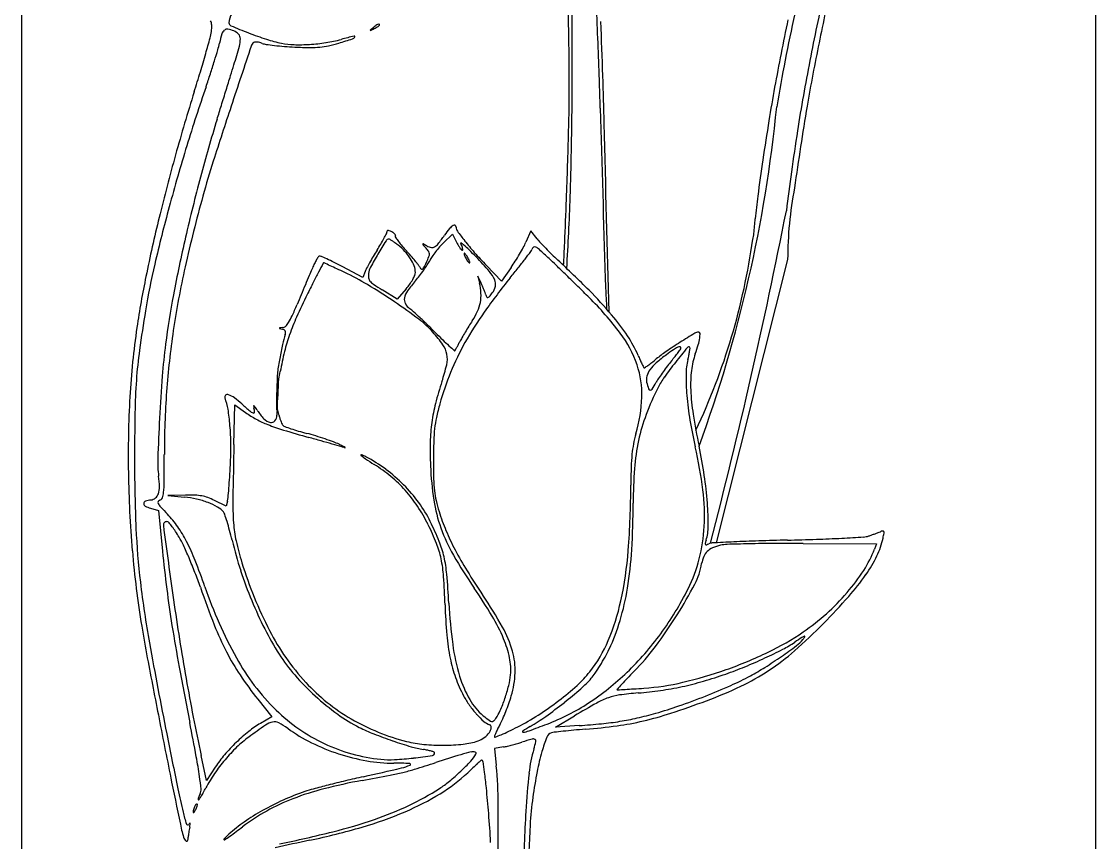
# Model space of a CAD drawing. Header units: millimetres. Extents: x 56222 to 3066687, y -650199 to -121287.
# Drawn here: x 140545.29 to 140551.61, y -185760.66 to -185755.83 of the extents above; entities that cross this region are included whole.
import ezdxf

# ---------------------------------------------------------------- set-up
doc = ezdxf.new("R2010")
doc.units = ezdxf.units.MM
doc.header["$MEASUREMENT"] = 0
doc.layers.add('$TD_AUDIT_GENERATED_(A0BDF17)', color=32, linetype='Continuous', lineweight=30)
doc.layers.add('FURNITURE', color=32, linetype='Continuous', lineweight=9)

msp = doc.modelspace()

# ---------------------------------------------------------------- linework, layer by layer
at = {"layer": '$TD_AUDIT_GENERATED_(A0BDF17)', "linetype": 'Continuous', "lineweight": 25, "ltscale": 2}
for p, q in [((140545.2926, -185738.3706), (140545.2925, -185769.2909)), ((140547.7736, -185757.1293), (140547.8271, -185757.0773)), ((140547.8271, -185757.0773), (140547.853, -185757.128)), ((140548.289, -185757.0572), (140548.2594, -185757.124)), ((140548.3253, -185757.1043), (140548.289, -185757.0572)), ((140547.3001, -185757.3329), (140547.1782, -185757.2681)), ((140548.1149, -185757.3548), (140548.0267, -185757.2619)), ((140548.1724, -185757.2728), (140548.1149, -185757.3548)), ((140549.7986, -185757.2272), (140549.3785, -185758.8932)), ((140547.3137, -185757.2972), (140547.3001, -185757.3329)), ((140547.9958, -185757.3659), (140547.9761, -185757.3237)), ((140547.9761, -185757.3237), (140547.9863, -185757.3659)), ((140547.5017, -185757.4593), (140547.4147, -185757.4056)), ((140547.5551, -185757.3985), (140547.5017, -185757.4593)), ((140546.5419, -185758.3145), (140546.5476, -185758.0814)), ((140546.5476, -185758.0814), (140546.6109, -185758.1268)), ((140546.7967, -185758.0974), (140546.7952, -185758.1431)), ((140546.8078, -185758.1444), (140546.7967, -185758.0974)), ((140546.2572, -185758.6129), (140546.1537, -185758.615)), ((140546.1537, -185758.615), (140546.2522, -185758.6244)), ((140546.4957, -185758.6787), (140546.4282, -185758.6448)), ((140546.5038, -185758.6483), (140546.4957, -185758.6787)), ((140546.0513, -185758.6901), (140546.0974, -185758.7033)), ((140546.0974, -185758.7033), (140546.1215, -185758.9419)), ((140549.8904, -185758.897), (140550.3212, -185758.8992)), ((140550.3212, -185758.8992), (140550.3094, -185758.9304)), ((140546.6826, -185759.8141), (140546.7644, -185759.9171)), ((140546.7644, -185759.9171), (140546.6982, -185759.9559)), ((140548.4326, -185759.9777), (140548.5452, -185759.9111)), ((140548.5733, -185759.9686), (140548.4326, -185759.9777)), ((140548.1266, -185760.0944), (140548.0738, -185760.1033)), ((140548.0738, -185760.1033), (140548.0844, -185760.2046)), ((140546.3801, -185760.2913), (140546.3486, -185760.1439)), ((140546.4322, -185760.2127), (140546.3801, -185760.2913))]:
    msp.add_line(p, q, dxfattribs=at)
for centre, radius, start, end in [((140429.0007, -185758.3973), 119.5369, 1.208017, 1.469515), ((140564.0259, -185758.7737), 14.3561, 166.5994, 168.25292), ((140520.3148, -185756.0447), 28.2174, 359.44588, 0.64472), ((140503.8801, -185757.766), 44.8398, 2.31721, 2.60369), ((140575.1507, -185761.0355), 25.6756, 168.16647, 168.9984), ((140546.3502, -185755.8494), 0.0614, 1.46496, 26.58661), ((140546.6009, -185755.8343), 0.0884, 143.23199, 179.80647), ((140518.7632, -185757.156), 29.9657, 1.933, 2.54354), ((140565.0886, -185759.0214), 15.621, 168.15948, 169.64273), ((140563.0884, -185758.6284), 13.5511, 167.87049, 170.22595), ((140546.1119, -185755.8442), 0.3004, 344.79005, 352.08523), ((140546.1806, -185755.8537), 0.231, 352.08535, 1.46493), ((140546.5158, -185755.9132), 0.0468, 130.33979, 163.29151), ((140546.502, -185755.8969), 0.0254, 80.02988, 130.33984), ((140546.4774, -185756.0366), 0.1673, 67.49996, 80.02996), ((140546.5312, -185755.8341), 0.0187, 179.80657, 247.40946), ((140548.2989, -185751.5854), 4.6205, 247.40949, 248.79168), ((140546.5102, -185755.9574), 0.0815, 43.13852, 67.49996), ((140547.3396, -185754.0577), 1.9686, 248.79166, 252.07495), ((140547.3446, -185755.8775), 0.00115, 128.91657, 213.60431), ((140547.3446, -185755.8774), 0.00121, 213.60395, 295.64222), ((140551.371, -185760.8645), 6.4107, 128.70049, 128.91638), ((140544.5104, -185749.9732), 6.5505, 295.64237, 295.85482), ((140547.8227, -185756.4356), 0.7358, 126.83825, 128.70055), ((140547.2715, -185755.6708), 0.2191, 295.85478, 299.4357), ((140547.314, -185755.7461), 0.1326, 299.43572, 304.65172), ((140547.4101, -185755.8848), 0.0475, 113.07912, 126.8383), ((140547.3194, -185755.754), 0.123, 304.65159, 309.14506), ((140547.3934, -185755.8458), 0.00508, 55.0017, 113.07912), ((140547.3932, -185755.8461), 0.00547, 0.00007, 55.0017), ((140547.3944, -185755.8461), 0.0043, 309.14529, 0.00009), ((140533.7885, -185756.1877), 14.7257, 359.98557, 1.20802), ((140564.6688, -185758.9074), 15.0127, 168.253, 169.85198), ((140538.5995, -185753.8017), 8.0855, 344.11807, 344.79003), ((140545.9077, -185755.8359), 0.5619, 343.77827, 347.89556), ((140547.1346, -185756.099), 0.6929, 163.29148, 167.89561), ((140546.5419, -185755.9277), 0.0381, 0.21009, 43.13843), ((140546.4163, -185755.9282), 0.1637, 344.33869, 0.2101), ((140546.6833, -185755.9839), 0.0419, 125.60776, 161.57636), ((140546.6671, -185755.9614), 0.0142, 93.3279, 125.60769), ((140546.6708, -185756.0247), 0.0777, 84.15534, 93.32785), ((140546.6685, -185756.0476), 0.1007, 75.69807, 84.15521), ((140546.6629, -185756.0696), 0.1234, 68.43561, 75.69806), ((140546.7452, -185755.8613), 0.1006, 248.43564, 261.78625), ((140546.9898, -185755.1391), 0.832, 252.07495, 258.32368), ((140546.9084, -185755.5329), 0.4299, 258.32372, 268.25557), ((140546.9193, -185754.8951), 1.0681, 273.63117, 278.84167), ((140546.9542, -185755.1192), 0.8413, 278.84166, 285.07299), ((140546.906, -185755.1191), 0.8717, 282.76192, 286.8957), ((140545.6779, -185751.0759), 5.0973, 286.89562, 287.83549), ((140548.2296, -185759.855), 4.0632, 103.96602, 105.07297), ((140547.2313, -185755.9037), 0.0257, 287.83539, 327.67512), ((140547.2498, -185755.9155), 0.00369, 327.675, 103.96592), ((140506.0582, -185757.6778), 42.6599, 2.02819, 2.31719), ((140539.1642, -185753.9624), 7.4984, 343.25311, 344.11804), ((140542.3718, -185754.8071), 4.2445, 342.85091, 343.77818), ((140772.7042, -185831.2749), 238.2733, 161.576303, 161.666143), ((140542.3063, -185754.7759), 4.4321, 342.88295, 344.3387), ((140546.9582, -185754.3858), 1.5914, 261.78633, 263.56705), ((140546.9651, -185754.3243), 1.6533, 263.56705, 265.60833), ((140547.0013, -185753.8528), 2.1261, 265.60832, 267.29875), ((140546.9251, -185754.9858), 0.9772, 268.25555, 273.6312), ((140547.0335, -185753.1701), 2.8096, 267.29884, 269.10981), ((140546.9984, -185755.4324), 0.547, 269.10991, 275.19833), ((140547.0127, -185755.5903), 0.3885, 275.19842, 282.76193), ((140541.9046, -185754.663), 4.7333, 341.89064, 342.85091), ((140354.1224, -185696.8218), 201.3379, 342.863967, 342.882989), ((140536.3706, -185753.1217), 10.4157, 342.57694, 343.25303), ((140541.6948, -185754.5943), 4.9541, 340.96267, 341.89063), ((139955.7276, -185573.9858), 618.2397, 342.8557587, 342.8640093), ((140530.4131, -185756.7628), 18.3091, 1.04994, 1.93298), ((140557.148, -185757.5356), 7.3359, 168.99832, 170.49876), ((140556.1661, -185759.5877), 10.3544, 160.96264, 162.98536), ((140537.8484, -185756.1887), 10.6658, 358.46834, 359.98551), ((140532.5703, -185756.7389), 16.1312, 1.4309, 2.02815), ((140557.806, -185759.8487), 12.0504, 162.57688, 164.41512), ((139899.955, -185556.7805), 676.6058, 342.8477189, 342.8557403), ((140559.1761, -185757.9409), 9.6106, 169.64277, 170.83703), ((140558.4583, -185757.7957), 8.7035, 169.85198, 171.23371), ((140576.5145, -185766.2628), 31.5925, 161.66604, 162.28048), ((140108.3659, -185621.1038), 458.4943, 342.836892, 342.847664), ((140524.5385, -185756.0855), 23.9935, 358.15489, 359.44586), ((141260.5002, -185736.1695), 712.0894, 181.6228535, 181.7035724), ((140541.6723, -185755.5352), 8.1006, 339.85769, 354.3843), ((140567.5259, -185759.2725), 17.8582, 170.49875, 171.27064), ((140555.056, -185759.0624), 9.0145, 162.83691, 165.07894), ((140566.7247, -185759.1584), 17.2567, 170.83708, 171.60759), ((140507.6333, -185755.3808), 40.8917, 357.90983, 358.46834), ((140565.7147, -185758.9147), 16.0457, 171.23361, 172.10771), ((140557.1107, -185759.8768), 11.3423, 162.98531, 164.87443), ((140567.9276, -185759.3342), 18.2646, 171.27067, 172.04049), ((140557.1877, -185759.6762), 11.4085, 164.41515, 166.33039), ((140551.6393, -185758.3148), 5.4784, 162.28043, 164.52681), ((140566.6102, -185759.1415), 17.141, 171.60756, 172.33041), ((140565.3036, -185758.8578), 15.6306, 172.10767, 172.95221), ((140556.3922, -185759.4185), 10.3974, 165.07894, 167.09341), ((140552.028, -185757.2278), 2.2294, 169.06792, 179.98358), ((140554.6646, -185759.1522), 8.6175, 164.52681, 167.38824), ((140518.9259, -185755.7929), 29.5916, 357.41323, 357.90987), ((140535.1371, -185756.4269), 13.3894, 356.34881, 358.15492), ((140552.3086, -185757.2156), 2.7103, 172.33037, 175.15514), ((140555.8854, -185759.5456), 10.0731, 164.87438, 166.84646), ((140516.2054, -185750.3073), 34.2343, 345.47074, 348.82882), ((140555.8435, -185759.3493), 10.0252, 166.33048, 168.35686), ((140547.8885, -185757.1088), 0.1009, 124.60008, 140.78941), ((140547.8371, -185757.0342), 0.0104, 56.48968, 124.60018), ((140547.8354, -185757.0368), 0.0134, 359.99996, 56.48971), ((140544.7478, -185756.5748), 4.8776, 354.13554, 355.15517), ((140555.5324, -185759.2214), 9.5154, 167.09338, 169.17912), ((140546.5097, -185756.6153), 1.0364, 331.92557, 333.64899), ((140547.4175, -185757.0649), 0.0234, 333.64908, 0.00001), ((140547.4544, -185757.0649), 0.0135, 150.08041, 180.0001), ((140547.4475, -185757.0609), 0.0055, 91.6729, 150.08031), ((140547.4479, -185757.0751), 0.0197, 66.43595, 91.67307), ((140547.3755, -185757.2411), 0.2008, 61.84504, 66.43589), ((140547.4235, -185757.1514), 0.0991, 54.58851, 61.845), ((140547.4545, -185757.1078), 0.0456, 41.62314, 54.58839), ((140547.4731, -185757.0913), 0.0207, 21.80757, 41.62318), ((140547.4948, -185757.0913), 0.00482, 135, 213.26878), ((140547.9233, -185756.8102), 0.5173, 213.26889, 216.0861), ((140547.4886, -185757.0851), 0.00399, 314.99992, 21.80741), ((140546.5233, -185756.1812), 1.5476, 321.99203, 324.3161), ((140548.4292, -185757.55), 0.7988, 140.78933, 144.31618), ((140547.8891, -185757.0368), 0.0402, 180, 215.80626), ((140549.1619, -185756.1186), 1.6096, 215.80625, 218.31639), ((140549.4102, -185757.0537), 0.1907, 343.44888, 354.1355), ((140546.2382, -185756.4478), 1.3552, 327.72521, 329.49172), ((140550.4714, -185759.0177), 3.5812, 147.94013, 149.39634), ((140546.6446, -185756.6872), 0.8836, 329.49169, 331.92552), ((140547.4558, -185757.1289), 0.0228, 95.36978, 147.94013), ((140547.4542, -185757.1121), 0.00593, 57.13855, 95.36979), ((140546.9432, -185757.9032), 0.9477, 56.09392, 57.13853), ((140547.1527, -185757.5914), 0.5721, 54.03561, 56.09385), ((140546.9099, -185757.9259), 0.9854, 52.66583, 54.03564), ((140547.8636, -185756.8537), 0.4434, 216.0861, 220.21576), ((140547.3155, -185757.3942), 0.3166, 42.76787, 52.66586), ((140548.1809, -185756.5854), 0.859, 220.21585, 222.73355), ((140547.655, -185757.1366), 0.00293, 160.47935, 221.25054), ((140547.6537, -185757.1361), 0.00149, 62.82529, 160.47943), ((140551.1393, -185754.0809), 4.6372, 221.2506, 221.60721), ((140546.3764, -185759.6241), 2.7982, 62.30739, 62.82512), ((140547.5191, -185757.2959), 0.2044, 34.5298, 41.60725), ((140547.7223, -185757.0597), 0.0979, 242.30737, 258.61938), ((140547.7083, -185757.1292), 0.027, 258.61936, 301.07695), ((140547.6834, -185757.0878), 0.0753, 301.07695, 321.99193), ((140548.2123, -185757.5537), 0.6109, 139.01195, 142.44715), ((140548.0425, -185757.4061), 0.3859, 134.16586, 139.0119), ((140548.1544, -185756.9734), 0.3387, 207.15916, 210.81661), ((140547.9985, -185757.0664), 0.1572, 210.81661, 217.31061), ((140547.8775, -185757.1305), 0.00195, 57.36784, 208.11965), ((140547.7445, -185757.2016), 0.1489, 22.53624, 28.11987), ((140547.8066, -185757.2412), 0.1334, 48.50983, 57.36793), ((140547.7964, -185757.1801), 0.0927, 14.57237, 22.53626), ((140547.8208, -185757.1737), 0.0675, 6.00839, 14.57241), ((140547.4267, -185757.6708), 0.7069, 45.1009, 48.50975), ((140549.1342, -185756.1404), 1.5744, 218.31644, 221.54038), ((140547.1038, -185756.5413), 1.2951, 329.66821, 331.69139), ((140547.8473, -185756.9417), 0.4506, 331.69135, 336.13786), ((140548.3203, -185757.1767), 0.0275, 125.10955, 159.00643), ((140548.3113, -185757.1639), 0.0118, 61.5954, 125.10965), ((140548.2654, -185757.2489), 0.1084, 47.81059, 61.59535), ((140548.6162, -185756.8799), 0.3674, 217.63852, 222.39568), ((140549.5911, -185755.9899), 1.6875, 222.39564, 223.93045), ((140526.0754, -185756.1159), 22.4348, 357.0713, 357.41325), ((140545.774, -185756.5828), 3.8549, 334.69112, 352.17064), ((140547.3995, -185757.4429), 0.4293, 147.56734, 150.57107), ((140547.0475, -185757.2192), 0.0122, 108.43498, 147.56732), ((140547.0476, -185757.2197), 0.0127, 66.99027, 108.43497), ((140546.323, -185758.9259), 1.8665, 65.7899, 66.99035), ((140546.6083, -185758.2915), 1.1709, 63.50532, 65.78997), ((140548.715, -185758.0156), 1.576, 149.19586, 150.74856), ((140549.1323, -185758.2256), 2.0254, 149.39633, 151.87622), ((140548.8166, -185758.0762), 1.6943, 147.72522, 149.19587), ((140547.3307, -185757.3802), 0.2961, 32.35791, 42.76781), ((140546.4102, -185758.2213), 1.5518, 41.25946, 42.73355), ((140546.5507, -185758.098), 1.3649, 39.63631, 41.25935), ((140547.3756, -185757.3517), 0.2429, 20.98604, 32.35793), ((140547.0101, -185756.9235), 0.7366, 334.28316, 337.13291), ((140547.6669, -185757.1942), 0.025, 1.25556, 34.52978), ((140547.6528, -185757.1945), 0.0391, 337.13288, 1.25546), ((140547.8934, -185757.3356), 0.2245, 145.92316, 152.97107), ((140548.1867, -185757.534), 0.5787, 142.44721, 145.92319), ((140547.9583, -185757.097), 0.1067, 217.31057, 224.26162), ((140547.8841, -185757.1694), 0.00298, 224.26177, 315.00012), ((140547.882, -185757.1673), 0.0059, 314.99995, 6.00826), ((140547.8971, -185757.1917), 0.00172, 90.00008, 184.80905), ((140547.9289, -185757.1891), 0.0336, 184.80903, 195.91731), ((140547.9628, -185757.1794), 0.0689, 195.91727, 203.94685), ((140547.8971, -185757.1949), 0.00492, 43.57324, 89.99995), ((140548.0494, -185757.1409), 0.1637, 203.94693, 208.15494), ((140547.8326, -185757.2563), 0.0939, 38.13846, 43.5732), ((140548.0569, -185757.1369), 0.1721, 208.15501, 212.30781), ((140547.8204, -185757.2659), 0.1094, 32.30788, 38.13841), ((140547.7674, -185757.2994), 0.1721, 28.15501, 32.30781), ((140547.7749, -185757.2954), 0.1637, 23.94693, 28.15494), ((140546.2316, -185758.8701), 2.4, 43.72906, 45.10094), ((140550.2656, -185755.1381), 3.0859, 221.54043, 223.4889), ((140546.0971, -185758.9988), 2.5862, 41.15087, 43.72907), ((140547.0273, -185756.4965), 1.3838, 327.66847, 329.66827), ((140543.6421, -185753.7105), 5.7979, 322.70099, 323.25149), ((140548.2459, -185757.1482), 0.0522, 323.25149, 339.00634), ((140544.715, -185761.1659), 5.395, 46.97893, 47.81064), ((140549.736, -185755.8503), 1.8887, 223.93042, 225.4579), ((140545.9845, -185759.8055), 3.5342, 46.0691, 46.97895), ((140549.5577, -185756.0314), 1.6345, 225.45793, 227.16027), ((140550.2702, -185758.2334), 4.3065, 166.84643, 170.56781), ((140551.4143, -185758.425), 5.2868, 167.38821, 171.51421), ((140593.4312, -185776.8283), 50.3766, 157.17274, 157.21834), ((140547.5936, -185757.5343), 0.6438, 154.42722, 157.1727), ((140547.3819, -185757.433), 0.4091, 150.57109, 154.42719), ((140589.6553, -185779.3657), 47.9891, 152.55509, 152.62683), ((140547.0695, -185757.2489), 0.00263, 89.99994, 152.5549), ((140547.0695, -185757.2536), 0.00726, 65.58267, 89.99985), ((140535.4386, -185782.8732), 28.1434, 65.50404, 65.58265), ((140544.7304, -185762.4804), 5.7335, 65.06689, 65.50394), ((140546.2281, -185759.0542), 2.0231, 61.9884, 63.50534), ((140542.6136, -185767.0335), 10.7546, 64.7939, 65.06686), ((140547.4774, -185757.3594), 0.1752, 152.24022, 159.18326), ((140548.5733, -185757.9362), 1.4136, 150.74855, 152.24028), ((140547.4469, -185757.3248), 0.1143, 151.87619, 172.01114), ((140546.646, -185758.0191), 1.2411, 38.11226, 39.63631), ((140547.5079, -185757.301), 0.1012, 359.10852, 20.98611), ((140547.5221, -185757.3318), 0.1276, 30.00672, 38.1123), ((140547.7149, -185757.2205), 0.095, 210.0067, 220.48978), ((140547.647, -185757.2785), 0.00571, 220.48971, 301.2216), ((140547.6389, -185757.2652), 0.0213, 301.22149, 332.49078), ((140546.6456, -185756.7479), 1.1412, 332.4908, 334.2832), ((140546.9384, -185756.7807), 0.8814, 324.72301, 327.19557), ((140547.4419, -185757.1053), 0.2824, 327.19549, 332.97106), ((140548.0039, -185757.1704), 0.1094, 212.30788, 218.13841), ((140547.9917, -185757.18), 0.0939, 218.13846, 223.5732), ((140547.9272, -185757.2414), 0.00492, 223.57324, 269.99995), ((140547.8615, -185757.2569), 0.0689, 15.91727, 23.94685), ((140547.9272, -185757.2446), 0.00172, 270.00008, 4.80905), ((140547.8954, -185757.2472), 0.0336, 4.80903, 15.91731), ((140543.47, -185753.5275), 6.0461, 320.97847, 321.68458), ((140547.4196, -185756.7448), 0.9195, 324.95187, 327.66848), ((140545.2966, -185754.9709), 3.718, 321.6846, 322.70102), ((140536.3555, -185769.8007), 17.4131, 45.79019, 46.06911), ((140543.8956, -185762.1374), 6.6927, 44.965, 47.16028), ((140551.4031, -185758.4343), 5.4915, 168.35685, 171.53679), ((140744.7196, -185840.3671), 214.4661, 157.218339, 157.233923), ((140552.7267, -185760.2456), 6.4042, 152.62683, 153.23142), ((140546.5511, -185758.6683), 1.509, 59.01996, 64.79393), ((140547.4258, -185757.3218), 0.093, 172.01111, 188.05859), ((140547.3704, -185757.3297), 0.0371, 188.05858, 219.95253), ((140547.343, -185757.2043), 0.2872, 324.24284, 330.65486), ((140547.3943, -185757.2331), 0.2283, 330.65486, 337.52256), ((140547.5603, -185757.3018), 0.0488, 337.52262, 359.10857), ((140547.0989, -185756.9088), 0.6761, 319.12399, 322.28399), ((140546.8782, -185756.7382), 0.9551, 322.28395, 324.72306), ((140551.2028, -185759.7942), 3.9072, 140.97843, 144.684), ((140547.8954, -185757.4272), 0.1979, 24.25194, 41.15078), ((140548.0198, -185757.3712), 0.0615, 347.86503, 24.25183), ((140534.9167, -185771.2798), 19.4765, 45.51104, 45.79019), ((140555.365, -185757.1041), 6.6435, 182.02515, 183.01498), ((140768.7521, -185850.4529), 240.5292, 157.233883, 157.249238), ((140558.1436, -185762.9781), 12.4713, 153.23147, 153.59862), ((140545.5667, -185760.3079), 3.4214, 55.88862, 59.01998), ((140547.4186, -185757.2893), 0.0999, 219.95262, 236.23339), ((140548.3145, -185755.9494), 1.7118, 236.2334, 238.28728), ((140547.6521, -185757.4748), 0.1094, 144.63742, 168.45193), ((140547.2929, -185757.1682), 0.349, 318.70246, 324.2428), ((140548.2113, -185757.8716), 0.7951, 139.12406, 144.63737), ((140547.6721, -185757.4421), 0.3233, 3.07882, 13.63418), ((140547.327, -185757.6787), 0.7384, 23.53063, 25.07026), ((140547.1381, -185757.761), 0.9444, 22.25036, 23.53056), ((140547.2197, -185757.7276), 0.8563, 20.95685, 22.25034), ((140547.986, -185757.3639), 0.096, 321.81145, 347.86493), ((140536.4656, -185769.703), 17.2663, 45.2055, 45.511), ((140546.9886, -185759.0483), 2.3213, 40.12882, 44.96501), ((140551.0122, -185758.3574), 4.9133, 169.17915, 172.59946), ((140550.3614, -185759.1148), 3.7829, 153.59865, 155.81501), ((140731.1582, -185834.6877), 199.7634, 157.249283, 157.26693), ((140545.5549, -185760.3254), 3.4426, 52.92825, 55.88867), ((140547.5921, -185757.4625), 0.0481, 168.45191, 209.00113), ((140547.7734, -185757.4366), 0.2219, 349.08261, 3.07881), ((140547.808, -185757.5023), 0.2263, 17.47624, 20.95681), ((140548.1024, -185757.4096), 0.0824, 197.47621, 207.81886), ((140548.034, -185757.4457), 0.00506, 207.81875, 286.35114), ((140548.0308, -185757.4345), 0.0167, 286.35126, 319.6928), ((140547.4571, -185756.9479), 0.769, 319.69271, 321.81145), ((140547.2545, -185758.8364), 1.9534, 37.04292, 45.20549), ((140582.2174, -185755.6898), 33.5332, 183.01503, 183.12532), ((140554.1479, -185758.8776), 8.2374, 170.56774, 172.19926), ((140544.7254, -185756.5747), 2.3723, 335.49523, 337.26701), ((140547.6342, -185757.4391), 0.0962, 209.00109, 233.13907), ((140547.3871, -185757.7687), 0.3157, 47.9294, 53.13898), ((140545.5117, -185759.8463), 3.1145, 46.95967, 47.92934), ((140549.6399, -185758.687), 1.9918, 144.68405, 150.81897), ((140547.6037, -185757.3632), 0.4071, 326.59671, 335.57747), ((140547.7594, -185757.4339), 0.2361, 335.57757, 349.08258), ((140546.7552, -185757.5309), 0.1268, 315.4271, 328.19953), ((140546.5666, -185757.414), 0.3488, 328.19943, 335.4953), ((140548.1075, -185758.1026), 1.3121, 155.81506, 160.69753), ((140547.2769, -185758.0461), 0.586, 41.95831, 52.92826), ((140545.3127, -185760.0595), 3.4062, 45.9222, 46.95971), ((140549.2228, -185758.4309), 1.5323, 146.59664, 148.01434), ((140547.6793, -185758.466), 1.4179, 33.83587, 40.1288), ((140550.3637, -185758.2797), 4.4406, 171.53678, 176.82929), ((140550.8332, -185758.3383), 4.6993, 171.51424, 175.91494), ((140546.812, -185757.6309), 0.00214, 94.42958, 160.7037), ((140546.8113, -185757.6306), 0.0013, 160.70392, 254.53013), ((140547.0737, -185756.6824), 0.9852, 254.53013, 255.44021), ((140546.9183, -185759.0024), 1.3777, 93.71815, 94.42976), ((140546.8164, -185757.6731), 0.0384, 58.46204, 75.4402), ((140546.8273, -185757.6019), 0.0257, 273.71816, 315.42716), ((140546.827, -185757.6558), 0.0181, 28.67295, 58.46195), ((140546.8268, -185757.6559), 0.0183, 359.06249, 28.67301), ((140546.8057, -185757.6556), 0.0395, 342.3912, 359.06231), ((140544.9948, -185760.3877), 3.8631, 44.97822, 45.92222), ((140547.1338, -185758.1748), 0.7783, 35.01202, 41.95827), ((140551.0177, -185754.3695), 4.6512, 224.97818, 225.71798), ((140549.5019, -185758.6094), 1.8635, 149.1582, 150.31465), ((140549.6536, -185758.7), 2.0402, 148.01431, 149.15815), ((140548.2774, -185758.0644), 0.6719, 18.94927, 37.04295), ((140552.1816, -185762.4872), 5.646, 121.26033, 122.27858), ((140549.2755, -185757.7001), 0.0458, 90.00002, 121.26031), ((140549.2755, -185757.6619), 0.00769, 1.61418, 90.00004), ((140549.1385, -185757.6658), 0.1448, 351.0447, 1.61423), ((140549.6643, -185758.1824), 3.554, 172.59948, 175.63919), ((140549.1328, -185758.2244), 2.3584, 167.79953, 169.85296), ((140547.4549, -185757.8616), 0.6417, 162.3912, 167.7996), ((140547.8997, -185758.0298), 1.092, 160.69756, 166.14971), ((140549.4016, -185756.0266), 2.3366, 225.71802, 226.95628), ((140547.656, -185757.809), 0.1408, 10.38298, 35.01201), ((140549.3163, -185758.5063), 1.6212, 150.81905, 157.69775), ((140545.645, -185756.5902), 2.4911, 332.78011, 333.27468), ((140548.3409, -185757.9476), 0.5272, 150.31468, 153.27465), ((140548.2729, -185758.0681), 0.7033, 23.20235, 33.83591), ((140550.5877, -185759.9638), 2.6613, 122.27865, 124.41755), ((140548.2677, -185757.4333), 1.0472, 340.61989, 343.65089), ((140548.9691, -185757.6391), 0.3163, 343.65084, 351.04471), ((140548.7261, -185758.1348), 2.765, 172.19921, 175.88141), ((140548.7169, -185758.2313), 1.9337, 166.14968, 169.70402), ((140547.6424, -185757.8115), 0.1547, 347.26508, 10.38289), ((140554.1626, -185750.9288), 9.3118, 226.95632, 227.22584), ((140547.8402, -185757.7626), 0.00203, 227.2257, 319.61966), ((140547.8278, -185757.752), 0.0183, 319.61961, 331.69805), ((140545.6122, -185756.5589), 2.5348, 331.69826, 332.06197), ((140546.5142, -185757.0373), 1.5138, 332.06191, 332.78017), ((140550.7277, -185757.0159), 1.9675, 203.2024, 204.02608), ((140549.5921, -185758.4773), 0.8565, 126.27608, 131.37983), ((140549.5082, -185758.3883), 0.7515, 124.41761, 129.89977), ((140549.9874, -185759.0158), 1.5245, 124.35445, 126.27611), ((140549.2238, -185757.8988), 0.1714, 114.76511, 124.35449), ((140548.4761, -185757.2695), 0.845, 321.4136, 323.4267), ((140554.3389, -185761.9311), 6.6217, 140.77851, 141.75024), ((140549.1629, -185757.7667), 0.0259, 84.4201, 114.76505), ((140548.0628, -185756.9628), 1.3596, 323.42675, 324.47801), ((140549.1648, -185757.7473), 0.0064, 359.99992, 84.42009), ((140549.1616, -185757.7473), 0.00958, 324.47801, 359.99998), ((140549.2162, -185757.7499), 0.0093, 45.00003, 140.7785), ((140548.5684, -185757.653), 0.6638, 345.86656, 348.1393), ((140548.8428, -185757.7107), 0.3834, 348.13934, 351.56744), ((140548.7418, -185757.6957), 0.4856, 351.56745, 353.78541), ((140549.2185, -185757.7476), 0.00599, 353.78545, 44.99996), ((140549.685, -185757.9319), 0.4553, 160.61989, 173.39735), ((140549.3426, -185758.2619), 2.5715, 169.85292, 171.68818), ((140546.7927, -185757.6194), 1.0257, 341.5479, 347.26506), ((140548.4154, -185758.017), 0.526, 357.94996, 18.94926), ((140550.0258, -185757.3287), 1.1991, 204.02612, 205.21969), ((140550.6636, -185757.0284), 1.904, 205.21974, 205.85458), ((140548.473, -185757.1324), 0.8769, 303.52867, 305.06715), ((140548.6625, -185757.4024), 0.547, 305.06716, 308.06951), ((140549.1901, -185758.021), 0.2483, 131.37984, 144.21053), ((140548.3463, -185756.9986), 1.0599, 308.06954, 309.89975), ((140550.1418, -185758.6522), 1.3202, 142.72805, 144.60112), ((140550.9349, -185759.2476), 2.2871, 141.7502, 144.4526), ((140549.7471, -185758.3519), 0.8242, 140.06232, 142.72806), ((140548.0119, -185756.8991), 1.4389, 320.06231, 321.41356), ((140549.5746, -185757.9064), 0.3738, 165.86661, 179.50727), ((140556.4643, -185758.7009), 10.3738, 175.63916, 177.00645), ((140552.5343, -185758.1791), 5.7434, 177.11715, 179.19424), ((140544.4505, -185757.4562), 2.4026, 348.63807, 349.70399), ((140549.3574, -185758.5231), 1.6657, 157.69776, 164.43838), ((140548.9644, -185757.8518), 0.0159, 205.85478, 225.00008), ((140548.9555, -185757.8606), 0.00332, 224.99985, 303.52858), ((140549.0346, -185757.9323), 0.0671, 163.13589, 193.41305), ((140549.0907, -185757.9493), 0.1258, 144.21053, 163.13596), ((140549.4601, -185758.1938), 0.4746, 144.45258, 153.12691), ((140550.0869, -185758.6133), 1.2529, 144.60105, 146.49223), ((140550.5403, -185757.9147), 1.3395, 179.50728, 184.78352), ((140549.9649, -185757.9643), 0.737, 173.39738, 182.30422), ((140549.4097, -185758.1841), 3.4503, 175.88143, 179.07466), ((140536.6764, -185757.5002), 10.1386, 356.5454, 357.57286), ((140549.5917, -185758.5534), 1.925, 161.54794, 165.56442), ((140550.4593, -185758.7001), 1.5947, 153.12696, 159.40615), ((140549.5803, -185757.8021), 0.6281, 193.41304, 197.18666), ((140548.2156, -185757.4892), 0.9313, 327.55855, 330.40303), ((140549.437, -185758.183), 0.4734, 146.49216, 150.40302), ((140552.1904, -185758.3809), 6.2701, 176.8293, 180.91589), ((140551.3403, -185758.3745), 5.2076, 175.91502, 179.98947), ((140546.5028, -185758.0361), 0.0143, 132.23749, 200.99363), ((140546.1757, -185758.1616), 0.3361, 9.21616, 20.99358), ((140546.5043, -185758.0378), 0.0165, 70.46757, 132.23755), ((140546.4637, -185758.1523), 0.138, 53.79117, 70.46752), ((140546.2536, -185758.4393), 0.4937, 47.33119, 53.79107), ((140548.0568, -185758.0042), 0.8848, 343.72548, 357.95), ((140548.9901, -185757.9847), 0.0103, 197.1867, 268.67063), ((140548.9901, -185757.9815), 0.0135, 268.67066, 327.55855), ((140550.9698, -185757.8788), 1.7705, 184.78351, 189.51593), ((140550.4481, -185757.9449), 1.2206, 182.30428, 189.03345), ((140545.3359, -185758.2979), 1.1868, 4.6115, 9.21608), ((140547.9322, -185756.6182), 1.983, 227.33113, 229.12789), ((140546.6588, -185758.0882), 0.00153, 55.83009, 188.88286), ((140546.7588, -185758.0726), 0.1028, 188.88297, 195.9911), ((140546.647, -185758.1056), 0.0225, 33.84729, 55.83002), ((140546.585, -185758.1224), 0.078, 358.87457, 15.99107), ((140545.8261, -185758.6561), 1.011, 32.42429, 33.84727), ((140546.8416, -185758.0973), 0.0502, 181.19309, 195.86411), ((140548.675, -185758.3174), 0.9783, 165.56447, 172.2293), ((140549.1856, -185758.4753), 1.4872, 164.43831, 167.59739), ((140563.4197, -185758.4104), 17.4622, 179.07464, 180.03469), ((140559.5315, -185758.8613), 13.4452, 177.0065, 178.02498), ((140546.9587, -185757.6421), 0.5966, 234.33847, 241.45827), ((140546.6752, -185758.0707), 0.0621, 229.12781, 251.08102), ((140546.657, -185758.1238), 0.006, 251.08103, 358.87452), ((140546.9657, -185757.6293), 0.6112, 241.45821, 248.45002), ((140546.9402, -185757.9484), 0.309, 212.4242, 224.06425), ((140546.7755, -185758.1078), 0.0797, 224.06416, 255.92777), ((140546.7399, -185758.1413), 0.0553, 320.84055, 358.19604), ((140546.795, -185758.1105), 0.00174, 195.86433, 339.12993), ((140547.0899, -185758.0777), 0.2899, 193.30189, 197.17151), ((140547.0557, -185758.0883), 0.2541, 197.17145, 201.44339), ((140548.3565, -185758.2929), 0.6384, 167.59731, 173.54099), ((140549.9774, -185758.5191), 1.08, 159.40617, 167.81524), ((140552.9918, -185757.5405), 3.7963, 189.03346, 191.92194), ((140544.9986, -185758.3251), 1.5252, 0.41792, 4.61151), ((140547.1839, -185757.0767), 1.2053, 248.44998, 253.07564), ((140546.7625, -185758.1597), 0.0262, 255.92774, 320.84061), ((140547.0236, -185758.1009), 0.2196, 201.44344, 205.64985), ((140546.8506, -185758.184), 0.0277, 205.64988, 225), ((140546.8494, -185758.1852), 0.026, 225.00002, 250.43841), ((140548.9485, -185751.2777), 7.2668, 253.07563, 254.30083), ((140547.4368, -185756.5321), 1.7803, 250.43849, 251.67194), ((140547.2985, -185756.9495), 1.3406, 251.67199, 253.63261), ((140548.7105, -185758.3222), 1.0142, 172.22929, 178.75329), ((140548.5841, -185758.3187), 0.8674, 173.54092, 178.43553), ((140551.7962, -185757.7402), 2.6085, 189.51595, 193.05563), ((140547.5214, -185756.1905), 2.1316, 253.63259, 255.01776), ((140546.5498, -185759.8209), 1.6266, 73.06491, 75.01773), ((140539.2299, -185785.8544), 28.6497, 74.14975, 74.30078), ((140546.4672, -185760.0924), 1.9103, 71.33397, 73.06496), ((140541.7739, -185776.8943), 19.3355, 73.94693, 74.14976), ((140546.5315, -185759.9019), 1.7093, 69.59129, 71.33396), ((140551.977, -185758.4114), 4.2615, 178.43547, 179.93911), ((140549.5308, -185758.4345), 0.6508, 163.72552, 169.09315), ((140550.1275, -185758.5515), 1.2336, 167.81528, 175.5997), ((140544.4441, -185758.3291), 2.0798, 357.09432, 0.41793), ((140579.7145, -185759.121), 33.1823, 178.60713, 179.15762), ((140540.5802, -185781.0427), 23.6522, 73.80789, 73.94701), ((140546.9926, -185758.6627), 0.387, 64.34182, 69.59126), ((140546.5904, -185759.4999), 1.3158, 63.25139, 64.34183), ((140547.0289, -185758.8348), 0.527, 71.66006, 73.8079), ((140547.0898, -185758.5091), 0.2063, 58.96369, 63.25143), ((140547.1952, -185758.3331), 0.0016, 251.65987, 326.11253), ((140547.1956, -185758.3333), 0.00115, 326.11232, 58.96333), ((140549.895, -185758.348), 2.1989, 178.75324, 182.41092), ((140549.5444, -185758.4371), 0.6646, 169.0931, 174.37644), ((140546.8506, -185758.8871), 2.4684, 7.09462, 13.05571), ((140546.4194, -185758.9281), 2.9211, 8.48694, 11.9219), ((140555.0372, -185758.4154), 9.0797, 180.03459, 182.47163), ((140546.7211, -185758.4196), 0.6272, 178.02506, 187.46756), ((140524.9083, -185758.3697), 21.2243, 359.5515, 359.98947), ((140547.291, -185758.3776), 0.00204, 69.28697, 227.62424), ((140547.4299, -185758.2253), 0.2082, 227.62416, 236.50216), ((140547.2101, -185758.5916), 0.2308, 62.18409, 69.28695), ((140548.6277, -185756.4155), 2.3785, 236.50207, 237.99128), ((140546.8934, -185759.1918), 0.9095, 53.45277, 62.18408), ((140552.3325, -185758.4118), 4.6171, 179.93907, 181.30544), ((140549.9731, -185758.4793), 1.0954, 174.37639, 178.31131), ((140552.5164, -185758.3756), 6.5962, 180.91591, 184.90948), ((140540.9926, -185758.154), 5.5356, 356.34347, 357.09427), ((140546.8845, -185759.2042), 0.9103, 50.35543, 57.99128), ((140546.8853, -185759.2027), 0.923, 44.81733, 53.45276), ((140549.5251, -185758.3636), 1.8288, 182.41083, 188.7656), ((140553.2824, -185758.5769), 4.4062, 178.31126, 179.70971), ((140551.5351, -185758.6598), 2.6452, 175.59976, 179.99999), ((140545.5294, -185758.5758), 0.5748, 1.22844, 7.46756), ((140545.4553, -185758.5305), 0.6767, 354.26583, 359.55146), ((140542.6965, -185758.2628), 3.8283, 355.35369, 356.34352), ((140546.9654, -185759.1067), 0.7836, 41.81134, 50.35545), ((140548.5447, -185758.4981), 0.8283, 181.30536, 186.17958), ((140547.1174, -185758.824), 2.2153, 4.26054, 8.48688), ((140546.0465, -185758.5879), 0.054, 309.19149, 341.69839), ((140545.9806, -185758.5661), 0.1235, 341.69832, 1.22841), ((140546.0157, -185758.5868), 0.1135, 338.02703, 354.26584), ((140546.2767, -185759.5928), 0.9801, 87.86136, 91.14235), ((140542.1341, -185758.2171), 4.3926, 354.63151, 355.35367), ((140546.9071, -185759.1811), 0.8924, 36.03547, 44.81736), ((140546.9497, -185759.1207), 0.8046, 33.38821, 41.81125), ((140548.2268, -185758.5325), 0.5085, 186.17956, 192.7924), ((140543.3393, -185758.5265), 5.5372, 355.73765, 359.70968), ((140548.0729, -185758.735), 1.2367, 357.09719, 7.09468), ((140546.0263, -185758.6629), 0.0148, 109.7941, 178.22735), ((140546.028, -185758.663), 0.0165, 178.22726, 241.93017), ((140546.0695, -185758.7829), 0.1423, 96.75255, 109.7941), ((140546.0464, -185758.5878), 0.0541, 276.7525, 309.19157), ((140546.107, -185758.656), 0.0122, 152.98609, 209.02147), ((140546.1094, -185758.6572), 0.0149, 104.65494, 152.98604), ((140546.1897, -185758.6101), 0.1068, 209.0214, 222.53782), ((140546.0999, -185758.6207), 0.0227, 284.65494, 338.02704), ((140546.2015, -185759.151), 0.529, 76.81315, 84.4973), ((140546.303, -185758.8897), 0.2765, 79.44521, 87.86138), ((140546.2031, -185759.1439), 0.5217, 69.04837, 76.8131), ((140546.3146, -185758.8273), 0.2131, 69.57396, 79.44518), ((140546.2518, -185758.9959), 0.393, 63.33092, 69.57393), ((140546.2355, -185759.0595), 0.4313, 60.7677, 69.04838), ((140546.384, -185758.6165), 0.1239, 345.14803, 354.63148), ((140548.2853, -185758.6589), 1.7497, 179.15763, 183.84354), ((140547.0057, -185759.1094), 0.7705, 26.23063, 36.03552), ((140548.6008, -185758.5061), 0.8935, 188.76551, 199.62432), ((140548.5467, -185758.4599), 0.8366, 192.79248, 197.34712), ((140544.2412, -185758.6598), 4.6486, 356.61309, 359.99994), ((140547.5362, -185758.7928), 1.7954, 359.89208, 4.26047), ((140546.0951, -185758.5372), 0.159, 241.93025, 254.01829), ((140547.8683, -185757.0699), 2.3849, 222.53777, 223.95502), ((140545.7254, -185759.136), 0.5918, 34.76553, 43.95497), ((140546.3875, -185758.7877), 0.1199, 39.29599, 60.76768), ((140546.447, -185758.7391), 0.0431, 18.38328, 39.29599), ((140544.7492, -185759.3033), 1.8322, 16.97746, 18.38325), ((140546.7695, -185759.2394), 1.0204, 26.33957, 33.38817), ((140548.9161, -185758.3445), 1.2236, 197.34719, 202.91479), ((140546.147, -185758.7893), 0.0203, 72.06353, 187.53778), ((140591.1455, -185752.835), 45.411, 187.53769, 188.09369), ((140546.1481, -185758.786), 0.0168, 38.50108, 72.06359), ((140545.546, -185759.2649), 0.7861, 36.3882, 38.50098), ((140545.6345, -185759.1997), 0.6762, 33.41417, 36.38812), ((140545.5809, -185759.2363), 0.7676, 27.20474, 34.76549), ((140545.0132, -185759.2227), 1.5561, 14.99149, 16.97754), ((140547.2456, -185758.7288), 0.7077, 183.8435, 192.52905), ((140546.3445, -185759.4499), 1.4947, 21.69266, 26.33963), ((140546.0393, -185759.5855), 1.8478, 22.2785, 26.2306), ((140548.3497, -185758.749), 0.9595, 345.58337, 357.09723), ((140549.0573, -185758.7956), 0.2743, 342.39117, 359.89211), ((140550.2217, -185758.6233), 4.2597, 182.47156, 186.76365), ((140545.3096, -185759.414), 1.0654, 31.29865, 33.41418), ((140545.823, -185759.1019), 0.4646, 24.78038, 31.29866), ((140544.2512, -185759.4268), 2.345, 13.53094, 14.9915), ((140548.6998, -185758.4708), 0.9986, 199.62428, 209.77527), ((140549.1832, -185758.2316), 1.5136, 202.91484, 207.66169), ((140549.3615, -185744.105), 14.7806, 272.93218, 273.42538), ((140550.2375, -185758.7414), 0.1181, 273.42538, 288.73812), ((140549.7829, -185757.4011), 1.5333, 288.73815, 289.45297), ((140549.6021, -185756.8892), 2.0762, 289.45299, 290.02251), ((140549.6615, -185757.0523), 1.9026, 290.02259, 290.59829), ((140549.909, -185758.7679), 0.4611, 333.99752, 347.79187), ((140550.1373, -185758.3181), 0.5504, 290.59823, 292.0478), ((140550.3725, -185758.899), 0.0763, 100.82422, 112.04796), ((140550.3592, -185758.8293), 0.00534, 23.06772, 100.82415), ((140549.651, -185758.7121), 0.7251, 347.7919, 350.06967), ((140550.3478, -185758.8341), 0.0177, 350.06974, 23.0677), ((140543.9342, -185759.9738), 2.5449, 22.92999, 24.78037), ((140545.1877, -185759.4384), 1.2098, 21.36117, 27.20476), ((140548.8171, -185758.328), 2.3512, 193.53095, 198.05833), ((140548.1505, -185758.5277), 1.6347, 192.52909, 197.17491), ((140547.221, -185759.1012), 0.5514, 11.91162, 21.69272), ((140547.2194, -185759.102), 0.5725, 12.81625, 22.27843), ((140549.321, -185758.8982), 0.00746, 166.22317, 218.08124), ((140549.5824, -185758.9623), 0.2766, 162.39118, 166.22322), ((140549.319, -185758.8997), 0.00499, 218.08126, 287.23063), ((140549.2782, -185758.7679), 0.143, 287.23069, 293.3585), ((140549.3974, -185759.0193), 0.1042, 113.0172, 134.11467), ((140549.3585, -185758.9539), 0.0596, 92.95864, 113.3585), ((140550.625, -185783.4607), 24.5991, 92.66448, 92.95852), ((140549.471, -185759.1926), 0.2924, 103.25001, 113.01714), ((140549.4489, -185759.0986), 0.1959, 91.85796, 103.24997), ((140549.8556, -185771.6362), 12.7401, 91.28551, 91.85801), ((140549.9694, -185769.3734), 10.4966, 91.86318, 92.6644), ((140549.7827, -185768.3887), 9.4918, 90.37084, 91.28551), ((140550.2275, -185777.3087), 18.4361, 91.33759, 91.86311), ((140549.8164, -185773.5946), 14.6977, 89.71162, 90.37075), ((140549.4476, -185743.9078), 14.974, 271.33761, 271.98895), ((140549.6502, -185749.7424), 9.1358, 271.98903, 272.93211), ((140551.864, -185758.4317), 5.9413, 184.90948, 189.22884), ((140554.4798, -185758.1004), 8.4006, 185.74914, 187.28625), ((140543.6355, -185760.1002), 2.8693, 21.07235, 22.93007), ((140547.0161, -185759.1444), 0.7608, 3.96446, 11.91163), ((140547.025, -185759.1462), 0.7718, 5.03667, 12.81628), ((140550.1806, -185757.6236), 2.7046, 209.77526, 214.60091), ((140549.6218, -185758.0017), 2.0088, 207.6617, 211.73179), ((140546.7516, -185758.7808), 2.1153, 347.59039, 355.73762), ((140546.6852, -185758.8044), 2.2004, 350.68741, 356.613), ((140548.4235, -185758.768), 0.8833, 333.33329, 345.58337), ((140549.475, -185759.0457), 0.1847, 157.23383, 170.70937), ((140549.3874, -185759.009), 0.0898, 134.1147, 157.23388), ((140549.6941, -185758.6977), 0.6578, 327.05442, 339.28918), ((140549.5789, -185758.6069), 0.8285, 325.10146, 333.99754), ((140542.8119, -185760.3677), 3.7609, 18.852, 21.36122), ((140548.9455, -185758.282), 2.4668, 197.17491, 207.19665), ((140548.8997, -185758.9516), 0.3982, 332.39868, 350.70939), ((140543.7977, -185760.0377), 2.6955, 19.12558, 21.07245), ((140548.9285, -185758.2917), 2.4685, 198.05833, 202.42351), ((140543.4075, -185759.3945), 4.378, 1.78751, 3.96445), ((140542.8502, -185759.5142), 4.9628, 3.06968, 5.03671), ((140551.4876, -185756.8479), 4.2025, 211.73178, 214.07509), ((140549.2285, -185758.396), 1.2126, 319.31388, 327.05435), ((140549.1097, -185758.2796), 1.4005, 318.43753, 325.10144), ((140551.9127, -185758.4228), 5.9625, 186.76358, 190.23658), ((140553.1478, -185758.2707), 7.0578, 187.28627, 189.03788), ((140551.7999, -185757.2627), 5.7742, 199.12568, 201.47266), ((140548.8277, -185758.3136), 2.596, 198.85202, 208.95451), ((140545.4275, -185760.9026), 3.0698, 30.93727, 34.60091), ((140547.2847, -185758.9028), 1.5929, 343.64037, 350.68736), ((140547.5186, -185758.3135), 1.896, 323.9735, 333.33318), ((140546.8847, -185757.8982), 2.6719, 327.90873, 332.39877), ((140560.098, -185757.2502), 14.0512, 188.0937, 190.00756), ((140548.8163, -185758.338), 2.3471, 202.42351, 206.89339), ((140545.8548, -185760.658), 2.598, 29.2295, 34.07508), ((140547.5032, -185758.9462), 1.3457, 337.16538, 347.59037), ((140546.8729, -185756.2963), 4.3899, 315.59345, 318.43747), ((140549.1184, -185758.3013), 1.3578, 311.94838, 319.31385), ((140551.0659, -185759.1555), 3.2841, 181.78752, 184.90216), ((140550.8812, -185759.0835), 3.0797, 183.06963, 187.61351), ((140547.163, -185759.8625), 1.0464, 22.7624, 30.93733), ((140547.7514, -185759.0398), 1.1065, 334.38045, 343.64037), ((140546.8531, -185757.8784), 2.7092, 323.13624, 327.90875), ((140547.8172, -185757.2213), 3.0681, 311.22965, 315.59345), ((140549.1634, -185758.3514), 1.2905, 304.29652, 311.94839), ((140552.688, -185758.2978), 6.7761, 189.22879, 190.82503), ((140555.9781, -185757.8205), 9.9236, 189.03779, 190.47223), ((140548.0691, -185758.7302), 1.7652, 201.47271, 207.1475), ((140548.3149, -185758.5923), 1.7848, 206.89348, 212.38205), ((140547.9819, -185758.7771), 1.3834, 207.19666, 222.64948), ((140547.5524, -185759.7081), 0.6526, 15.69826, 29.22953), ((140547.6781, -185758.4296), 1.6986, 313.80961, 323.9734), ((140548.9982, -185758.1092), 1.5837, 295.64319, 304.29647), ((140574.7459, -185754.2994), 29.165, 190.23656, 191.30684), ((140548.9786, -185759.3345), 1.1891, 184.90219, 191.54916), ((140548.9844, -185759.3371), 1.166, 187.61342, 196.99575), ((140547.5522, -185759.6991), 0.6243, 11.91574, 22.76244), ((140548.0126, -185759.1607), 0.7931, 321.6752, 337.16543), ((140549.4608, -185758.9186), 0.676, 297.26378, 304.19674), ((140551.5668, -185762.018), 3.0711, 123.26771, 124.19681), ((140549.7149, -185759.3175), 0.2259, 306.726, 320.3098), ((140549.918, -185759.5047), 0.0653, 108.45566, 123.26773), ((140549.7885, -185759.3786), 0.1303, 320.30985, 328.79239), ((140549.898, -185759.4449), 0.00223, 328.79248, 108.45573), ((140547.7001, -185758.9194), 1.3505, 207.14755, 213.81627), ((140547.6457, -185759.0167), 0.9924, 212.3821, 221.25576), ((140547.7844, -185759.6429), 0.4116, 357.78699, 15.69822), ((140547.8973, -185759.1097), 0.9447, 331.14052, 334.3805), ((140547.8281, -185758.6095), 1.4905, 315.67137, 323.13621), ((140548.6105, -185757.3015), 2.4797, 289.45872, 295.6431), ((140548.5117, -185757.0771), 2.7478, 294.81845, 297.26374), ((140548.9063, -185758.464), 1.4157, 303.44891, 311.22967), ((140547.9959, -185757.0134), 3.1006, 304.7239, 306.726), ((140624.2687, -185744.6107), 79.6536, 190.825008, 191.087423), ((140547.7258, -185758.9232), 1.3367, 208.95456, 225.55591), ((140548.6297, -185759.4058), 0.833, 191.54915, 199.69753), ((140547.8337, -185759.6397), 0.3367, 354.69481, 11.91569), ((140547.7158, -185759.0155), 1.149, 325.88173, 328.53005), ((140547.621, -185758.9574), 1.2602, 328.53005, 331.14056), ((140548.6556, -185757.4572), 2.3418, 289.44081, 292.38679), ((140548.3955, -185756.8258), 3.0246, 292.38676, 294.81853), ((140548.1945, -185757.3), 2.7519, 302.29606, 304.72394), ((140576.8866, -185753.9559), 31.1863, 190.47222, 191.08322), ((140548.3903, -185758.4571), 2.1812, 213.8163, 218.47289), ((140548.0761, -185758.6391), 1.565, 221.25578, 227.56383), ((140548.6033, -185759.4152), 0.805, 199.69749, 208.05736), ((140548.5391, -185759.4732), 0.7004, 196.99569, 209.32712), ((140547.7566, -185759.6326), 0.4141, 345.89346, 354.6948), ((140547.6515, -185759.6377), 0.5446, 343.26799, 357.787), ((140548.119, -185759.2448), 0.6575, 312.11929, 321.67527), ((140547.7727, -185758.5281), 1.562, 303.20164, 313.80959), ((140548.3874, -185759.4705), 0.3377, 319.29102, 325.88165), ((140553.3057, -185763.9602), 6.1668, 135.67143, 136.19236), ((140548.6223, -185757.3349), 2.4442, 283.24084, 289.45865), ((140548.6495, -185757.4398), 2.3602, 286.10417, 289.44084), ((140548.8143, -185758.2606), 1.6091, 293.82352, 298.37862), ((140548.9498, -185758.5299), 1.3367, 295.39914, 303.44887), ((140548.8889, -185758.3987), 1.4521, 298.3786, 302.29611), ((140559.0697, -185757.4317), 13.007, 190.00765, 192.03564), ((140547.8114, -185758.9342), 1.1516, 222.64949, 239.80268), ((140547.2057, -185759.4941), 0.9821, 341.27723, 345.8935), ((140547.4262, -185758.4786), 1.6904, 307.39832, 312.11928), ((140548.1956, -185759.3055), 0.5907, 310.92498, 319.29103), ((140561.2953, -185771.328), 17.0345, 137.06899, 137.20788), ((140551.0752, -185761.8206), 3.0759, 136.19237, 137.06899), ((140548.1321, -185747.8595), 11.9176, 273.66337, 273.95031), ((140548.8546, -185758.3224), 1.4298, 273.95026, 283.24084), ((140548.7807, -185757.909), 1.8728, 278.28796, 282.2286), ((140548.768, -185757.8503), 1.933, 282.2286, 286.10417), ((140547.797, -185755.9565), 4.1279, 291.56928, 293.82345), ((140548.4591, -185757.4964), 2.4808, 290.33221, 295.39908), ((140548.0603, -185758.6564), 1.5416, 227.56381, 233.90736), ((140548.3579, -185759.5461), 0.5269, 208.05742, 215.23148), ((140547.2198, -185759.4989), 0.9672, 336.74754, 341.27722), ((140547.2237, -185759.5092), 0.9913, 340.5853, 343.268), ((140546.7542, -185757.6429), 2.7912, 308.28102, 310.92499), ((140548.8975, -185760.2334), 0.4551, 109.68824, 119.17741), ((140548.854, -185760.1118), 0.3259, 97.68895, 109.68832), ((140548.7958, -185759.7566), 0.00117, 137.20799, 239.36001), ((140548.7977, -185759.7535), 0.0048, 239.35961, 273.13159), ((140546.6914, -185721.2577), 38.5582, 273.1318, 273.19872), ((140549.0833, -185761.8104), 2.0399, 94.59586, 97.68896), ((140548.4938, -185753.5094), 6.2561, 273.19867, 273.66346), ((140548.7562, -185757.741), 2.0426, 274.59577, 278.28805), ((140547.7552, -185755.8507), 4.2416, 289.32126, 291.56925), ((140548.3952, -185759.5197), 0.5726, 215.2315, 221.97167), ((140548.2135, -185759.6561), 0.327, 209.32711, 231.12294), ((140546.8794, -185759.3878), 1.3563, 338.4645, 340.5853), ((140547.327, -185758.3489), 1.8537, 302.80831, 307.39823), ((140546.7411, -185757.6264), 2.8123, 305.54635, 308.28106), ((140547.9279, -185758.7653), 1.2786, 290.87548, 303.20165), ((140551.5948, -185765.0641), 5.9877, 119.17731, 120.61793), ((140548.4188, -185757.7437), 2.2356, 285.6909, 289.32131), ((140547.2846, -185754.3268), 5.861, 288.16306, 290.33222), ((140614.8956, -185746.4474), 70.1023, 191.087474, 191.397558), ((140547.5123, -185759.141), 1.0317, 225.55597, 244.8121), ((140547.6771, -185759.1821), 0.891, 233.9073, 243.4706), ((140547.8624, -185758.8466), 1.253, 239.8026, 255.90367), ((140548.3348, -185759.574), 0.4913, 221.97169, 228.88931), ((140548.8961, -185758.8095), 1.4144, 231.12293, 232.91488), ((140548.0657, -185759.9081), 0.0373, 232.91487, 257.55908), ((140548.0078, -185759.8725), 0.0921, 311.38322, 323.82502), ((140547.8917, -185759.7876), 0.2359, 323.82503, 336.74756), ((140547.7791, -185759.7778), 0.3757, 331.0743, 336.31572), ((140546.984, -185759.4291), 1.2439, 336.31572, 338.46448), ((140547.5594, -185758.7093), 1.4249, 297.21758, 302.80831), ((140547.667, -185758.9222), 1.2196, 300.44031, 305.54636), ((140548.5568, -185758.3594), 1.6047, 279.15992, 282.85564), ((140548.4054, -185757.6957), 2.2855, 282.85564, 285.69095), ((140548.5003, -185758.0325), 1.961, 283.25588, 288.16308), ((140522.4634, -185764.6167), 24.2713, 10.59808, 11.08326), ((140546.9908, -185760.4558), 0.5792, 120.33876, 128.6778), ((140549.031, -185763.2994), 4.0514, 124.64074, 126.36073), ((140546.796, -185760.0645), 0.1195, 102.73657, 124.64073), ((140546.7812, -185759.9993), 0.0526, 62.94215, 102.73652), ((140546.6224, -185760.3102), 0.4017, 54.04305, 62.94211), ((140547.431, -185759.1955), 0.9753, 234.04302, 243.64384), ((140547.7597, -185759.0166), 1.0759, 243.47061, 248.46143), ((140548.0769, -185759.8696), 0.099, 228.88928, 251.56508), ((140547.9912, -185759.9708), 0.0652, 324.49837, 351.79264), ((140548.0408, -185759.9779), 0.0151, 351.79261, 71.56501), ((140548.0603, -185759.9322), 0.0126, 257.5591, 311.38317), ((140548.612, -185760.2481), 0.5806, 152.95562, 155.44949), ((140548.8481, -185760.3686), 0.8456, 151.07434, 152.95566), ((140547.7329, -185759.1149), 0.9844, 292.79065, 295.61519), ((140547.2503, -185758.1084), 2.1005, 295.61521, 297.21763), ((140548.2422, -185760.005), 0.00341, 124.58676, 277.94231), ((140548.6561, -185760.6054), 0.7327, 120.44024, 124.58686), ((140548.2192, -185759.8407), 0.1693, 277.94248, 290.19598), ((140544.9876, -185751.0555), 9.5301, 290.19598, 290.87551), ((140549.0399, -185765.275), 5.3025, 96.08671, 96.65577), ((140548.9109, -185764.0655), 4.0862, 95.20685, 96.08668), ((140549.1067, -185766.2143), 6.2439, 94.56644, 95.20677), ((140548.329, -185756.2166), 3.7599, 273.72508, 275.72327), ((140548.3497, -185756.7353), 3.2653, 274.56632, 277.8409), ((140548.5224, -185758.1457), 1.8212, 275.72331, 279.15988), ((140548.5677, -185758.3185), 1.6672, 277.84084, 283.25589), ((140631.2917, -185742.9933), 86.8301, 191.306869, 191.525051), ((140547.2895, -185760.829), 1.0572, 128.67782, 133.99277), ((140547.0508, -185760.6097), 0.7114, 126.36071, 133.85416), ((140548.3511, -185757.5182), 2.6868, 248.46145, 250.98098), ((140548.3541, -185757.5096), 2.6959, 250.98094, 253.39896), ((140547.7264, -185759.388), 0.6948, 255.90363, 264.4775), ((140547.8419, -185759.6489), 0.4319, 276.40743, 288.31948), ((140547.9377, -185759.9385), 0.1268, 288.31958, 307.21178), ((140547.9281, -185759.9258), 0.1427, 307.21182, 324.49833), ((140548.0946, -185760.034), 0.0207, 157.37615, 179.99998), ((140548.0771, -185760.034), 0.00316, 180.00011, 291.24061), ((140548.6517, -185760.2662), 0.6243, 155.44949, 157.37618), ((140547.5585, -185758.6998), 1.4346, 291.24046, 292.79063), ((140548.833, -185761.851), 1.8816, 106.60993, 108.51005), ((140548.3013, -185760.0685), 0.0215, 60.34382, 106.60998), ((140547.7086, -185759.927), 0.6238, 343.25057, 347.4547), ((140548.3062, -185760.06), 0.0117, 347.45472, 60.3438), ((140549.2961, -185760.3929), 0.981, 158.6991, 163.95449), ((140548.4212, -185760.0518), 0.042, 107.03965, 158.69918), ((140548.4361, -185760.1001), 0.0926, 96.65582, 107.03965), ((140547.3114, -185760.8517), 1.0888, 133.99276, 139.25159), ((140547.216, -185760.7816), 0.9498, 133.85409, 139.88755), ((140547.532, -185758.9916), 1.2028, 243.64382, 251.84759), ((140547.5098, -185759.1463), 1.0259, 244.81219, 264.15024), ((140547.7352, -185759.5853), 0.53, 253.39892, 261.47154), ((140547.5936, -185760.5295), 0.4248, 78.02483, 81.47148), ((140547.769, -185758.9474), 1.1374, 264.47747, 270.40443), ((140547.634, -185760.3394), 0.2304, 72.57627, 78.02476), ((140547.6399, -185760.3205), 0.2107, 67.92105, 72.57626), ((140547.7172, -185760.13), 0.00507, 0.00008, 67.92112), ((140547.7694, -185759.0038), 1.081, 270.4044, 276.4074), ((140548.08, -185760.796), 0.6868, 101.98653, 107.19771), ((140547.9477, -185760.1728), 0.0496, 74.63549, 101.98648), ((140547.9588, -185760.1324), 0.00776, 330.76747, 74.6355), ((140548.0505, -185759.6394), 0.4614, 279.496, 282.56641), ((140547.924, -185759.072), 1.0427, 282.56651, 284.23562), ((140547.9182, -185759.0491), 1.0663, 284.23563, 285.89763), ((140548.0507, -185759.5141), 0.5828, 285.89762, 288.50997), ((140549.056, -185760.3325), 0.7832, 163.2505, 173.82643), ((140549.622, -185760.4866), 1.3202, 163.9545, 169.20211), ((140543.5084, -185760.679), 2.861, 8.25723, 10.59803), ((140547.2414, -185760.803), 0.9831, 139.88744, 145.82562), ((140547.0316, -185760.6106), 0.7194, 139.25164, 146.42525), ((140547.5281, -185759.0036), 1.1902, 251.84767, 260.09173), ((140547.4817, -185759.2689), 0.9209, 260.09184, 270.08476), ((140547.4593, -185759.6389), 0.5306, 264.15033, 273.00659), ((140547.4858, -185762.0429), 1.8531, 87.21649, 90.08479), ((140547.3944, -185758.4032), 1.7681, 273.00662, 276.62008), ((140547.5756, -185760.197), 0.00503, 293.81437, 87.21643), ((140547.1379, -185756.1928), 3.9932, 276.62006, 278.22638), ((140544.0025, -185748.4932), 12.2727, 287.06093, 287.67789), ((140547.7071, -185760.13), 0.0152, 278.22642, 360), ((140553.3393, -185777.7884), 18.4744, 107.19771, 107.67785), ((140546.94, -185759.2464), 1.363, 313.34359, 316.88166), ((140547.7786, -185760.0316), 0.2142, 316.88166, 330.76735), ((140565.0786, -185778.9356), 25.3739, 132.31555, 132.38614), ((140547.9982, -185760.1748), 0.00244, 89.99995, 132.3156), ((140547.9982, -185760.181), 0.0087, 9.19659, 89.99995), ((140545.7279, -185760.5486), 2.3086, 7.61773, 9.19655), ((140547.1407, -185760.7347), 0.8614, 145.82557, 152.38231), ((140536.9596, -185714.406), 47.0153, 282.70839, 282.99075), ((140547.1728, -185758.7553), 1.5327, 280.80779, 283.65043), ((140547.4666, -185759.9501), 0.2749, 282.99078, 293.81438), ((140547.2525, -185759.0834), 1.195, 283.65048, 287.06093), ((140547.2458, -185759.5319), 0.9804, 301.31212, 313.23195), ((140546.9506, -185759.2575), 1.3477, 309.57137, 313.34361), ((140552.9743, -185765.6253), 7.383, 132.9101, 133.23187), ((140550.5682, -185763.0369), 3.849, 132.38614, 132.91006), ((140545.6433, -185760.5599), 2.3939, 5.3952, 7.61775), ((140545.9238, -185760.4304), 2.1724, 359.95383, 5.96484), ((140552.5916, -185760.715), 4.3394, 173.82635, 176.80396), ((140551.6253, -185760.8687), 3.3595, 169.2022, 171.81455), ((140569.7636, -185755.5456), 24.0624, 191.3976, 192.08607), ((140544.889, -185760.4786), 1.4659, 5.338, 8.25718), ((140547.917, -185763.6556), 3.4208, 100.46426, 104.33273), ((140548.8945, -185767.3642), 7.2711, 103.49155, 104.32004), ((140549.0268, -185767.9158), 7.8383, 102.7084, 103.49151), ((140542.2259, -185732.8415), 27.9145, 280.46422, 280.80777), ((140547.4301, -185759.8378), 0.595, 302.62051, 309.57133), ((140549.8754, -185759.5948), 3.7384, 191.5251, 193.66377), ((140546.479, -185760.4435), 0.1544, 151.84504, 156.60862), ((140546.2986, -185760.3469), 0.0503, 331.84504, 5.33801), ((140545.9422, -185760.1266), 0.4822, 327.32654, 330.52985), ((140545.489, -185759.8705), 1.0027, 330.52982, 332.38227), ((140547.4468, -185761.7838), 1.5076, 108.87743, 114.06227), ((140547.4663, -185761.8916), 1.6001, 104.33274, 111.16084), ((140547.2139, -185761.1027), 0.7879, 105.1112, 108.87748), ((140548.7187, -185766.6754), 6.5602, 104.32009, 105.11123), ((140546.9084, -185758.9773), 1.6295, 293.16512, 301.31212), ((140546.8874, -185758.9898), 1.6017, 295.26575, 302.62047), ((140532.4027, -185761.8104), 15.6935, 4.84102, 5.39518), ((140546.3743, -185760.4718), 0.0686, 151.36874, 159.00641), ((140546.3391, -185760.4526), 0.0285, 136.65909, 151.36869), ((140546.3265, -185760.4407), 0.0112, 111.64587, 136.65927), ((140546.3234, -185760.433), 0.00298, 45.00002, 111.64579), ((140546.2632, -185760.4269), 0.0647, 336.34403, 345.49801), ((140546.3217, -185760.4347), 0.00541, 355.90664, 45.00002), ((140546.2827, -185760.4319), 0.0446, 345.49797, 355.90672), ((140546.3358, -185760.4021), 0.00435, 170.62459, 225.00002), ((140546.4025, -185760.4132), 0.0719, 163.58837, 170.6246), ((140546.3343, -185760.4036), 0.00226, 224.99999, 325.48601), ((140546.4224, -185760.419), 0.0927, 156.60852, 163.58842), ((140545.7829, -185760.0245), 0.6714, 325.48601, 327.32654), ((140547.4318, -185761.7503), 1.471, 114.06225, 119.34376), ((140547.3359, -185761.5547), 1.2389, 111.16083, 119.03727), ((140546.7083, -185758.6104), 2.0213, 289.08829, 295.26579), ((140458.8756, -185760.3601), 89.2206, 359.540087, 359.953763), ((140550.1702, -185760.6594), 1.8894, 171.81461, 176.78688), ((140547.1686, -185760.2528), 0.9528, 193.66383, 198.04413), ((140546.3136, -185760.4742), 0.0122, 162.00254, 203.68804), ((140546.7508, -185760.6162), 0.4719, 159.00638, 162.00255), ((140546.3046, -185760.4781), 0.00245, 203.68802, 324.59843), ((140546.1321, -185760.3555), 0.2141, 324.59849, 329.82158), ((140546.2293, -185760.4121), 0.1017, 329.82165, 336.34404), ((140547.3154, -185761.5176), 1.1965, 119.03726, 127.122), ((140547.3628, -185761.6275), 1.3302, 119.3437, 124.87671), ((140546.6719, -185758.4245), 2.2308, 286.24677, 293.16508), ((140543.413, -185760.8779), 4.6438, 2.72845, 4.841), ((140564.6107, -185761.3861), 16.3773, 176.80395, 178.16024), ((140546.27, -185760.5455), 0.00774, 198.04419, 324.64573), ((140546.3182, -185760.5797), 0.0514, 134.7679, 144.64576), ((140546.5865, -185760.6361), 0.3126, 167.08879, 169.94427), ((140545.8766, -185760.4733), 0.4156, 347.0887, 349.36922), ((140546.2832, -185760.5444), 0.00159, 18.38989, 134.76787), ((140546.2731, -185760.5477), 0.0123, 349.36918, 18.38992), ((140547.0934, -185761.241), 0.859, 124.87662, 132.55482), ((140541.9327, -185754.4062), 7.7223, 306.4255, 307.12198), ((140546.1103, -185756.4975), 4.2379, 281.96707, 286.24679), ((140546.4218, -185757.7825), 2.8973, 284.0293, 289.08839), ((140570.1859, -185761.783), 21.9367, 176.78694, 177.61153), ((140546.6247, -185760.5002), 0.399, 192.08611, 198.25537), ((140546.3047, -185760.6058), 0.062, 198.25547, 222.67333), ((140546.2253, -185760.6256), 0.0482, 334.48363, 359.55297), ((140546.4051, -185760.627), 0.1316, 174.36356, 179.55299), ((140546.6824, -185760.6544), 0.4103, 172.13952, 174.36367), ((140546.7158, -185760.659), 0.444, 169.94422, 172.1395), ((140546.8666, -185760.9939), 0.5236, 132.55475, 137.01455), ((140546.3462, -185760.3869), 0.2894, 298.90969, 306.42558), ((140545.358, -185753.5252), 7.2855, 281.48845, 284.0293), ((140546.2634, -185760.6438), 0.00591, 222.67331, 334.48375), ((140546.4851, -185760.6384), 0.00215, 137.01462, 298.9098), ((140551.8792, -185783.7145), 23.5837, 101.9671, 102.47474)]:
    msp.add_arc(centre, radius, start, end, dxfattribs=at)
msp.add_arc((138324.5729, -185815.2798), 2224.9248, 1.4872203, 1.5157342)
at = {"layer": 'FURNITURE', "lineweight": 30}
msp.add_line((140551.6091, -185725.4446), (140551.6091, -185784.0409), dxfattribs=at)

doc.saveas('drawing.dxf')
